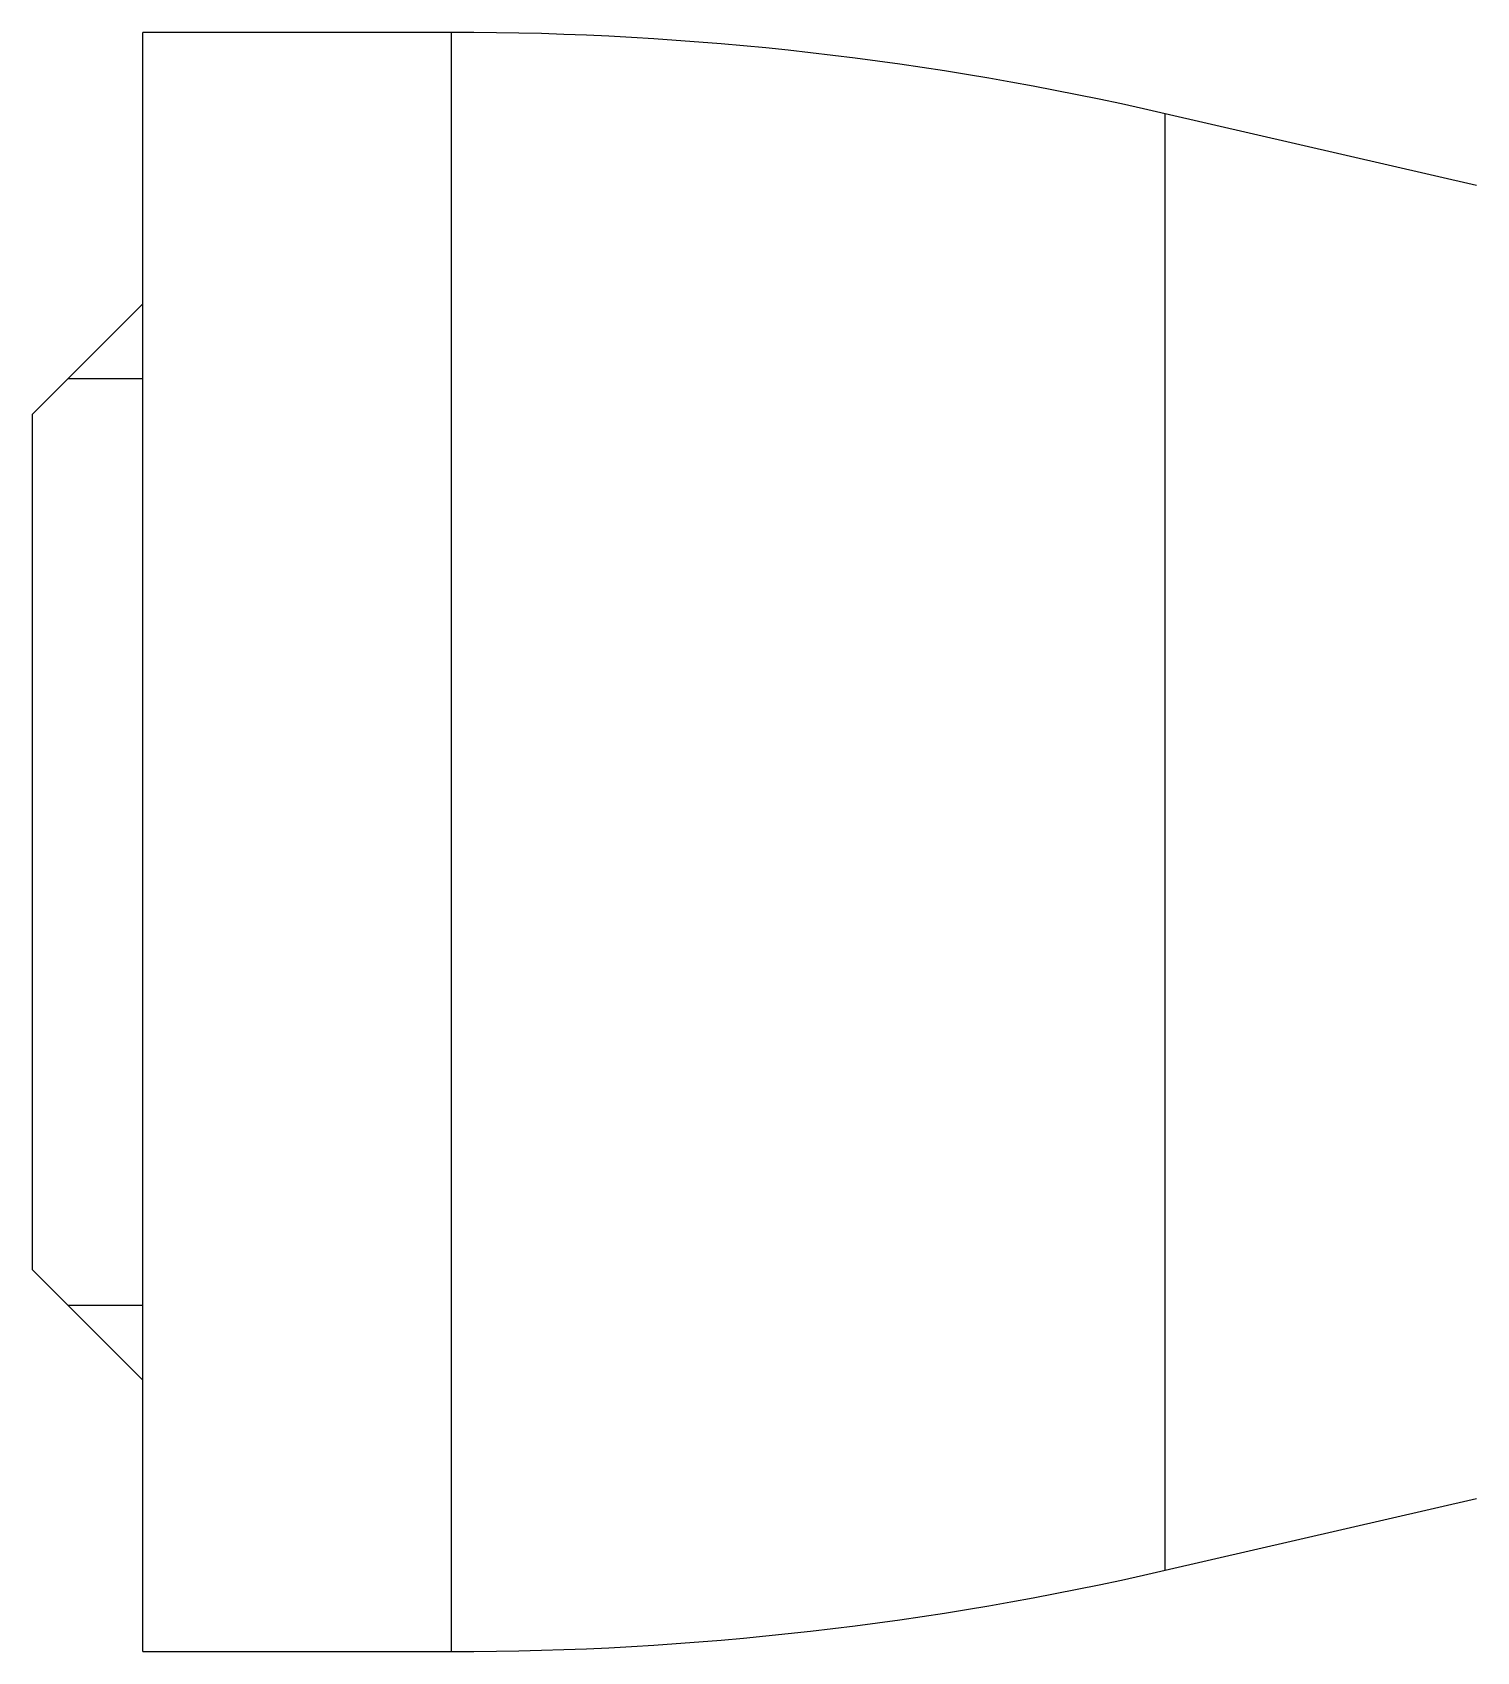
# Model space of a CAD drawing. Header units: millimetres. Extents: x 296 to 4896, y 152 to 3333.
# Drawn here: x 2836.9 to 2852.6, y 1430.46 to 1448.06 of the extents above; entities that cross this region are included whole.
import ezdxf

# ---------------------------------------------------------------- set-up
doc = ezdxf.new("R2010")
doc.units = ezdxf.units.MM
doc.linetypes.add('DASHED', pattern=[0.25, 0.15625, -0.09375])
doc.layers.add('1', color=1, linetype='DASHED')

# ---------------------------------------------------------------- blocks, each defined once
blk = doc.blocks.new('HSL-3-G M12-25')
at = {"layer": '1', "color": 3, "linetype": 'Continuous'}
for p, q in [((-119.445, 8.8), (-122.8, 8.8)), ((-122.8, 0), (-122.8, 8.8)), ((-108.3, 7.135), (-111.684, 7.916)), ((-122.8, 5.851), (-124, 4.65)), ((-123.613, 5.036), (-122.799, 5.036)), ((-124, 0), (-124, 4.65)), ((-124, -4.65), (-124, 0)), ((-122.8, -8.8), (-122.8, 0)), ((-124, -4.65), (-122.8, -5.851)), ((-123.613, -5.036), (-122.799, -5.036)), ((-111.684, -7.916), (-108.3, -7.135)), ((-122.8, -8.8), (-119.445, -8.8))]:
    blk.add_line(p, q, dxfattribs=at)
at = {"layer": '1', "color": 1, "linetype": 'Continuous'}
for p, q in [((-119.445, 0), (-119.445, 8.8)), ((-111.684, 0), (-111.684, 7.916)), ((-119.445, -8.8), (-119.445, 0)), ((-111.684, -7.916), (-111.684, 0))]:
    blk.add_line(p, q, dxfattribs=at)
at = {"layer": '1', "color": 3, "linetype": 'Continuous'}
for centre, start, end in [((-119.445, -25.7), 77, 90), ((-119.445, 25.7), 270, 283)]:
    blk.add_arc(centre, 34.5, start, end, dxfattribs=at)

msp = doc.modelspace()

# ---------------------------------------------------------------- block references
msp.add_blockref('HSL-3-G M12-25', (2960.9, 1439.26))

doc.saveas('drawing.dxf')
